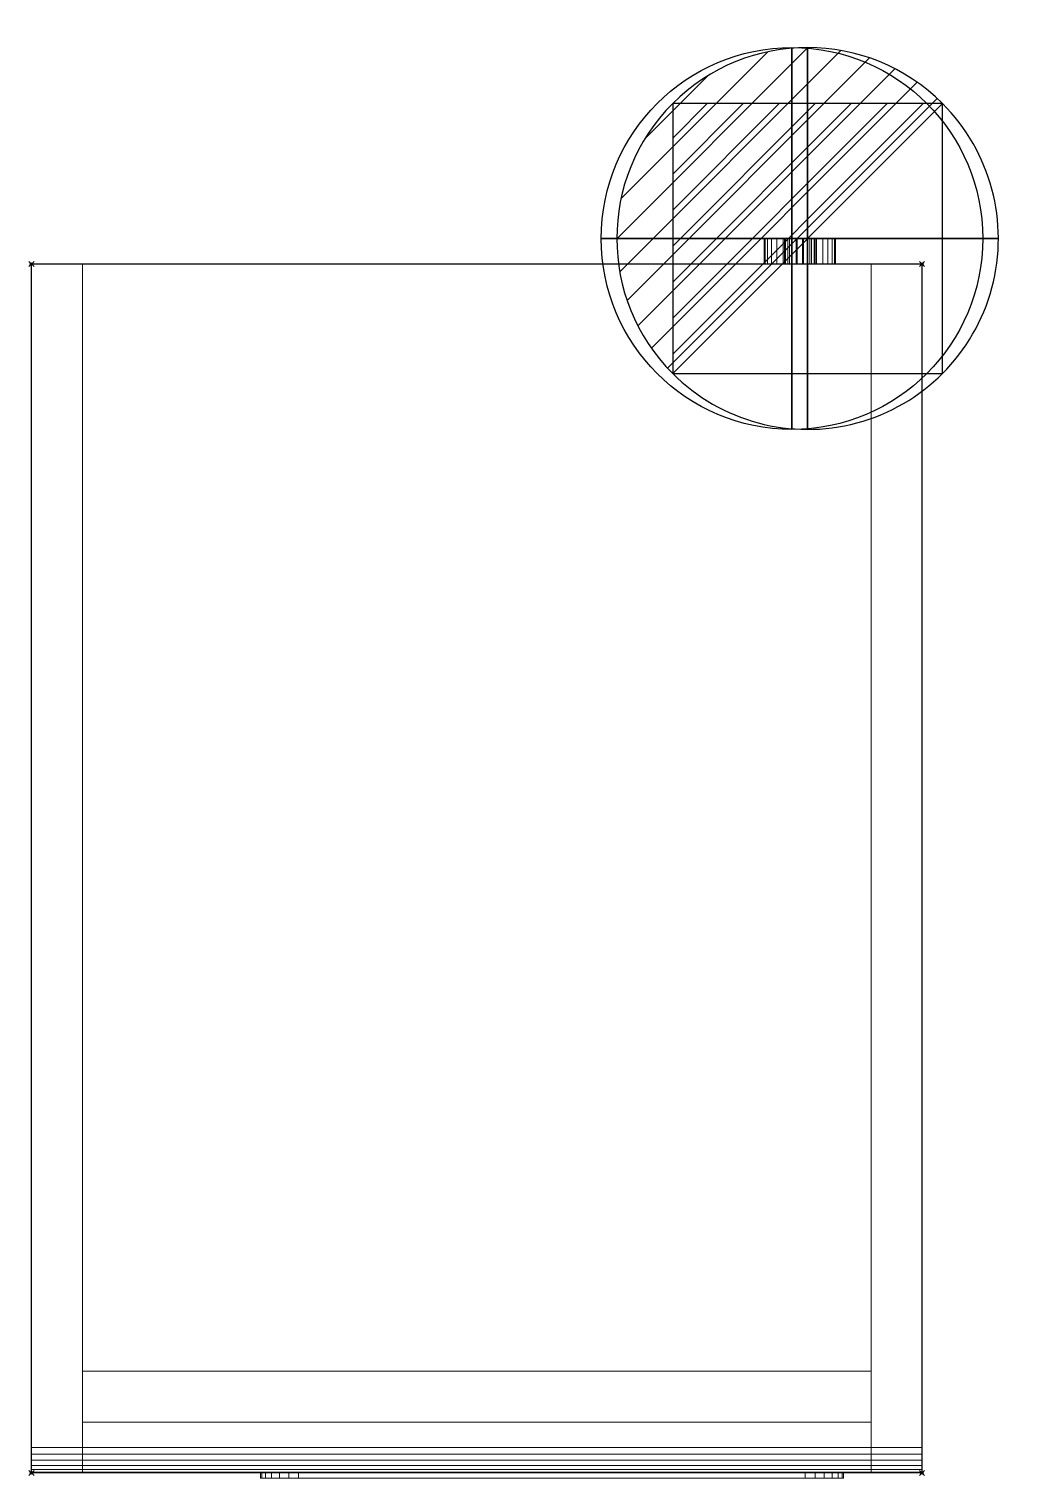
# Model space of a CAD drawing. Extents: x -1 to 387, y -477 to 92.
import ezdxf

# ---------------------------------------------------------------- set-up
doc = ezdxf.new("R2010")
doc.units = 0
doc.header["$PDMODE"] = 35
for name, color, linetype in [('IQ_200_2D', 1, 'Continuous'), ('IQ_200_3D', 1, 'Continuous'), ('IQ_BLACK_3D', 250, 'Continuous'), ('IQ_CON_COLDWATER_INT', 7, 'Continuous'), ('IQ_CON_DRAIN_INT', 7, 'Continuous'), ('IQ_CON_ELECTRICITY_INT', 7, 'Continuous'), ('IQ_INS_3D', 3, 'Continuous')]:
    doc.layers.add(name, color=color, linetype=linetype)

# ---------------------------------------------------------------- blocks, each defined once
blk = doc.blocks.new('*X0')
at = {"color": 0}
for p, q in [((286.774344, 2204.447934), (296.618251, 2214.291842)), ((286.774344, 2205.862148), (295.204037, 2214.291842)), ((286.774344, 2207.276361), (293.789824, 2214.291842)), ((286.774344, 2208.690575), (292.37561, 2214.291842)), ((286.774344, 2210.104788), (290.961397, 2214.291842)), ((286.774344, 2211.519002), (289.547183, 2214.291842)), ((286.774344, 2212.933216), (288.13297, 2214.291842))]:
    blk.add_line(p, q, dxfattribs=at)
blk = doc.blocks.new('ELECTRICITY')
for p, q in [((2.121, 2.121), (-2.121, 2.121)), ((-2.121, 2.121), (-2.121, -2.121)), ((-2.121, -2.121), (2.121, 2.121)), ((2.121, -2.121), (2.121, 2.121)), ((-2.121, -2.121), (2.121, -2.121))]:
    blk.add_line(p, q)
at = {"extrusion": (-1, 0, 0)}
for p, q in [((0, -2.121, 2.121), (0, 2.121, 2.121)), ((0, 2.121, -2.121), (0, -2.121, -2.121)), ((0, 2.121, 2.121), (0, 2.121, -2.121)), ((0, 2.121, -2.121), (0, -2.121, 2.121)), ((0, -2.121, -2.121), (0, -2.121, 2.121))]:
    blk.add_line(p, q, dxfattribs=at)
at = {"extrusion": (0, -1, 0)}
for p, q in [((2.121, 0, 2.121), (-2.121, 0, 2.121)), ((-2.121, 0, -2.121), (2.121, 0, -2.121)), ((-2.121, 0, 2.121), (-2.121, 0, -2.121)), ((-2.121, 0, -2.121), (2.121, 0, 2.121)), ((2.121, 0, -2.121), (2.121, 0, 2.121))]:
    blk.add_line(p, q, dxfattribs=at)
at = {"xscale": 0.4000000000000909, "yscale": 0.4000000000000909, "zscale": 0.4000000000000909}
blk.add_blockref('*X0', (-116.831, -883.595), dxfattribs=at)
at = {"extrusion": (-1, 0, 0), "xscale": 0.3999999999999773, "yscale": 0.3999999999999773, "zscale": 0.3999999999999773}
blk.add_blockref('*X0', (-116.831, -883.595), dxfattribs=at)
at = {"extrusion": (0, -1, 0), "xscale": 0.4000000000000909, "yscale": 0.4000000000000909, "zscale": 0.4000000000000909}
blk.add_blockref('*X0', (-116.831, -883.595), dxfattribs=at)
blk = doc.blocks.new('*X3')
at = {"color": 0}
for p, q in [((313.993, 2209.039), (321.505, 2216.552)), ((314.108, 2207.74), (322.804, 2216.436)), ((314.158, 2210.619), (319.926, 2216.386)), ((314.399, 2206.617), (323.928, 2216.145)), ((314.821, 2205.625), (324.919, 2215.723)), ((315.101, 2212.976), (317.568, 2215.443)), ((315.354, 2204.743), (325.801, 2215.191)), ((315.985, 2203.96), (326.584, 2214.559))]:
    blk.add_line(p, q, dxfattribs=at)
blk = doc.blocks.new('DRAIN')
blk.add_line((-2.121, -2.121), (2.121, 2.121))
at = {"extrusion": (-1, 0, 0)}
blk.add_line((0, 2.121, -2.121), (0, -2.121, 2.121), dxfattribs=at)
at = {"extrusion": (0, -1, 0)}
blk.add_line((-2.121, 0, -2.121), (2.121, 0, 2.121), dxfattribs=at)
for start, end in [(45, 225), (225, 45)]:
    blk.add_arc((0, 0), 3, start, end)
at = {"extrusion": (-1, 0, 0)}
for start, end in [(45, 225), (225, 45)]:
    blk.add_arc((0, 0), 3, start, end, dxfattribs=at)
at = {"extrusion": (0, -1, 0)}
for start, end in [(45, 225), (225, 45)]:
    blk.add_arc((0, 0), 3, start, end, dxfattribs=at)
at = {"xscale": 0.4000000000000909, "yscale": 0.4000000000000909, "zscale": 0.4000000000000909}
blk.add_blockref('*X3', (-128.597, -883.621), dxfattribs=at)
at = {"extrusion": (-1, 0, 0), "xscale": 0.3999999999999773, "yscale": 0.3999999999999773, "zscale": 0.3999999999999773}
blk.add_blockref('*X3', (-128.597, -883.621), dxfattribs=at)
at = {"extrusion": (0, -1, 0), "xscale": 0.4000000000000909, "yscale": 0.4000000000000909, "zscale": 0.4000000000000909}
blk.add_blockref('*X3', (-128.597, -883.621), dxfattribs=at)
blk = doc.blocks.new('coldwater')
blk.add_circle((0, 0), 3)
at = {"extrusion": (-1, 0, 0)}
blk.add_circle((0, 0), 3, dxfattribs=at)
at = {"extrusion": (0, -1, 0)}
blk.add_circle((0, 0), 3, dxfattribs=at)

msp = doc.modelspace()

# ---------------------------------------------------------------- linework, layer by layer
at = {"layer": 'IQ_200_2D'}
for p, q in [((0, 0), (350, 0)), ((0, -475), (0, 0)), ((350, 0), (350, -475)), ((350, -475), (0, -475))]:
    msp.add_line(p, q, dxfattribs=at)
at = {"layer": 'IQ_INS_3D'}
for p in [(0, 0), (350, 0), (0, -475), (350, -475)]:
    msp.add_point(p, dxfattribs=at)

# ---------------------------------------------------------------- block references
at = {"layer": 'IQ_CON_COLDWATER_INT', "xscale": 25, "yscale": 25, "zscale": 25}
msp.add_blockref('coldwater', (298.93, 10), dxfattribs=at)
at = {"layer": 'IQ_CON_DRAIN_INT', "xscale": 25, "yscale": 25, "zscale": 25}
msp.add_blockref('DRAIN', (305.07, 10), dxfattribs=at)
at = {"layer": 'IQ_CON_ELECTRICITY_INT', "xscale": 25, "yscale": 25, "zscale": 25}
msp.add_blockref('ELECTRICITY', (305.07, 10), dxfattribs=at)

# ---------------------------------------------------------------- meshes
at = {"layer": 'IQ_200_3D', "lineweight": 9}
mesh = msp.add_polyface(dxfattribs=at)
corners = [(288, 10, 165), (288.34, 10, 167.59), (289.34, 10, 170), (290.93, 10, 172.07), (293, 10, 173.66), (295.41, 10, 174.66), (298, 10, 175), (300.59, 10, 174.66), (303, 10, 173.66), (305.07, 10, 172.07), (306.66, 10, 170), (307.66, 10, 167.59), (308, 10, 165), (307.66, 10, 162.41), (306.66, 10, 160), (305.07, 10, 157.93), (303, 10, 156.34), (300.59, 10, 155.34), (298, 10, 155), (295.41, 10, 155.34), (293, 10, 156.34), (290.93, 10, 157.93), (289.34, 10, 160), (288.34, 10, 162.41)]
mesh.append_faces([[corners[k] for k in face] for face in [(13, 10, 11, 12), (1, 22, 23, 0)]], dxfattribs={"vtx0": -1})
mesh.append_faces([[corners[k] for k in face] for face in [(17, 19, 15, 16)]], dxfattribs={"vtx0": -1, "vtx1": -1})
mesh.append_faces([[corners[k] for k in face] for face in [(1, 4, 15, 21)]], dxfattribs={"vtx0": -1, "vtx1": -1, "vtx2": -1, "vtx3": -1})
mesh.append_faces([[corners[k] for k in face] for face in [(1, 21, 22)]], dxfattribs={"vtx0": -1, "vtx2": -1})
mesh.append_faces([[corners[k] for k in face] for face in [(4, 7, 8, 15)]], dxfattribs={"vtx0": -1, "vtx2": -1, "vtx3": -1})
mesh.append_faces([[corners[k] for k in face] for face in [(18, 19, 17)]], dxfattribs={"vtx1": -1})
mesh.append_faces([[corners[k] for k in face] for face in [(14, 15, 8, 13)]], dxfattribs={"vtx1": -1, "vtx2": -1})
mesh.append_faces([[corners[k] for k in face] for face in [(5, 6, 7, 4), (2, 3, 4, 1)]], dxfattribs={"vtx2": -1})
mesh.append_faces([[corners[k] for k in face] for face in [(8, 9, 10, 13), (19, 20, 21, 15)]], dxfattribs={"vtx2": -1, "vtx3": -1})
mesh = msp.add_polyface(dxfattribs=at)
corners = [(288, 10, 165), (288.34, 10, 162.41), (289.34, 10, 160), (290.93, 10, 157.93), (293, 10, 156.34), (295.41, 10, 155.34), (298, 10, 155), (300.59, 10, 155.34), (303, 10, 156.34), (305.07, 10, 157.93), (306.66, 10, 160), (307.66, 10, 162.41), (308, 10, 165), (308, 0, 165), (307.66, 0, 162.41), (306.66, 0, 160), (305.07, 0, 157.93), (303, 0, 156.34), (300.59, 0, 155.34), (298, 0, 155), (295.41, 0, 155.34), (293, 0, 156.34), (290.93, 0, 157.93), (289.34, 0, 160), (288.34, 0, 162.41), (288, 0, 165)]
mesh.append_faces([[corners[k] for k in face] for face in [(13, 14, 11, 12), (0, 1, 24, 25)]], dxfattribs={"vtx1": -1})
mesh.append_faces([[corners[k] for k in face] for face in [(14, 15, 10, 11), (16, 17, 8, 9), (15, 16, 9, 10), (17, 18, 7, 8), (6, 7, 18, 19), (19, 20, 5, 6), (20, 21, 4, 5), (22, 23, 2, 3), (21, 22, 3, 4), (23, 24, 1, 2)]], dxfattribs={"vtx1": -1, "vtx3": -1})
mesh = msp.add_polyface(dxfattribs=at)
corners = [(308, 10, 165), (307.66, 10, 167.59), (306.66, 10, 170), (305.07, 10, 172.07), (303, 10, 173.66), (300.59, 10, 174.66), (298, 10, 175), (295.41, 10, 174.66), (293, 10, 173.66), (290.93, 10, 172.07), (289.34, 10, 170), (288.34, 10, 167.59), (288, 10, 165), (288, 0, 165), (288.34, 0, 167.59), (289.34, 0, 170), (290.93, 0, 172.07), (293, 0, 173.66), (295.41, 0, 174.66), (298, 0, 175), (300.59, 0, 174.66), (303, 0, 173.66), (305.07, 0, 172.07), (306.66, 0, 170), (307.66, 0, 167.59), (308, 0, 165)]
mesh.append_faces([[corners[k] for k in face] for face in [(13, 14, 11, 12), (0, 1, 24, 25)]], dxfattribs={"vtx1": -1})
mesh.append_faces([[corners[k] for k in face] for face in [(14, 15, 10, 11), (16, 17, 8, 9), (15, 16, 9, 10), (17, 18, 7, 8), (6, 7, 18, 19), (19, 20, 5, 6), (20, 21, 4, 5), (22, 23, 2, 3), (21, 22, 3, 4), (23, 24, 1, 2)]], dxfattribs={"vtx1": -1, "vtx3": -1})
mesh = msp.add_polyface(dxfattribs=at)
corners = [(296, 10, 46), (296.34, 10, 48.59), (297.34, 10, 51), (298.93, 10, 53.07), (301, 10, 54.66), (303.41, 10, 55.66), (306, 10, 56), (308.59, 10, 55.66), (311, 10, 54.66), (313.07, 10, 53.07), (314.66, 10, 51), (315.66, 10, 48.59), (316, 10, 46), (315.66, 10, 43.41), (314.66, 10, 41), (313.07, 10, 38.93), (311, 10, 37.34), (308.59, 10, 36.34), (306, 10, 36), (303.41, 10, 36.34), (301, 10, 37.34), (298.93, 10, 38.93), (297.34, 10, 41), (296.34, 10, 43.41)]
mesh.append_faces([[corners[k] for k in face] for face in [(17, 15, 16)]], dxfattribs={"vtx0": -1})
mesh.append_faces([[corners[k] for k in face] for face in [(14, 10, 13)]], dxfattribs={"vtx0": -1, "vtx1": -1})
mesh.append_faces([[corners[k] for k in face] for face in [(22, 14, 18, 21)]], dxfattribs={"vtx0": -1, "vtx1": -1, "vtx2": -1})
mesh.append_faces([[corners[k] for k in face] for face in [(1, 4, 14, 22)]], dxfattribs={"vtx0": -1, "vtx1": -1, "vtx2": -1, "vtx3": -1})
mesh.append_faces([[corners[k] for k in face] for face in [(8, 14, 4, 5)]], dxfattribs={"vtx0": -1, "vtx1": -1, "vtx3": -1})
mesh.append_faces([[corners[k] for k in face] for face in [(18, 14, 15, 17)]], dxfattribs={"vtx0": -1, "vtx2": -1})
mesh.append_faces([[corners[k] for k in face] for face in [(6, 7, 8, 5), (23, 0, 1, 22), (19, 20, 21, 18)]], dxfattribs={"vtx2": -1})
mesh.append_faces([[corners[k] for k in face] for face in [(8, 9, 10, 14)]], dxfattribs={"vtx2": -1, "vtx3": -1})
mesh.append_faces([[corners[k] for k in face] for face in [(10, 11, 12, 13), (1, 2, 3, 4)]], dxfattribs={"vtx3": -1})
mesh = msp.add_polyface(dxfattribs=at)
corners = [(296, 10, 46), (296.34, 10, 43.41), (297.34, 10, 41), (298.93, 10, 38.93), (301, 10, 37.34), (303.41, 10, 36.34), (306, 10, 36), (308.59, 10, 36.34), (311, 10, 37.34), (313.07, 10, 38.93), (314.66, 10, 41), (315.66, 10, 43.41), (316, 10, 46), (316, 0, 46), (315.66, 0, 43.41), (314.66, 0, 41), (313.07, 0, 38.93), (311, 0, 37.34), (308.59, 0, 36.34), (306, 0, 36), (303.41, 0, 36.34), (301, 0, 37.34), (298.93, 0, 38.93), (297.34, 0, 41), (296.34, 0, 43.41), (296, 0, 46)]
mesh.append_faces([[corners[k] for k in face] for face in [(13, 14, 11, 12), (0, 1, 24, 25)]], dxfattribs={"vtx1": -1})
mesh.append_faces([[corners[k] for k in face] for face in [(14, 15, 10, 11), (16, 17, 8, 9), (15, 16, 9, 10), (17, 18, 7, 8), (6, 7, 18, 19), (19, 20, 5, 6), (20, 21, 4, 5), (22, 23, 2, 3), (21, 22, 3, 4), (23, 24, 1, 2)]], dxfattribs={"vtx1": -1, "vtx3": -1})
mesh = msp.add_polyface(dxfattribs=at)
corners = [(316, 10, 46), (315.66, 10, 48.59), (314.66, 10, 51), (313.07, 10, 53.07), (311, 10, 54.66), (308.59, 10, 55.66), (306, 10, 56), (303.41, 10, 55.66), (301, 10, 54.66), (298.93, 10, 53.07), (297.34, 10, 51), (296.34, 10, 48.59), (296, 10, 46), (296, 0, 46), (296.34, 0, 48.59), (297.34, 0, 51), (298.93, 0, 53.07), (301, 0, 54.66), (303.41, 0, 55.66), (306, 0, 56), (308.59, 0, 55.66), (311, 0, 54.66), (313.07, 0, 53.07), (314.66, 0, 51), (315.66, 0, 48.59), (316, 0, 46)]
mesh.append_faces([[corners[k] for k in face] for face in [(13, 14, 11, 12), (0, 1, 24, 25)]], dxfattribs={"vtx1": -1})
mesh.append_faces([[corners[k] for k in face] for face in [(14, 15, 10, 11), (16, 17, 8, 9), (15, 16, 9, 10), (17, 18, 7, 8), (6, 7, 18, 19), (19, 20, 5, 6), (20, 21, 4, 5), (22, 23, 2, 3), (21, 22, 3, 4), (23, 24, 1, 2)]], dxfattribs={"vtx1": -1, "vtx3": -1})
mesh = msp.add_polyface(dxfattribs=at)
corners = [(296, 10, 86), (296.34, 10, 88.59), (297.34, 10, 91), (298.93, 10, 93.07), (301, 10, 94.66), (303.41, 10, 95.66), (306, 10, 96), (308.59, 10, 95.66), (311, 10, 94.66), (313.07, 10, 93.07), (314.66, 10, 91), (315.66, 10, 88.59), (316, 10, 86), (315.66, 10, 83.41), (314.66, 10, 81), (313.07, 10, 78.93), (311, 10, 77.34), (308.59, 10, 76.34), (306, 10, 76), (303.41, 10, 76.34), (301, 10, 77.34), (298.93, 10, 78.93), (297.34, 10, 81), (296.34, 10, 83.41)]
mesh.append_faces([[corners[k] for k in face] for face in [(20, 18, 19)]], dxfattribs={"vtx0": -1})
mesh.append_faces([[corners[k] for k in face] for face in [(14, 10, 13)]], dxfattribs={"vtx0": -1, "vtx1": -1})
mesh.append_faces([[corners[k] for k in face] for face in [(1, 4, 14, 22)]], dxfattribs={"vtx0": -1, "vtx1": -1, "vtx2": -1, "vtx3": -1})
mesh.append_faces([[corners[k] for k in face] for face in [(4, 7, 8, 14), (22, 14, 15, 18)]], dxfattribs={"vtx0": -1, "vtx2": -1, "vtx3": -1})
mesh.append_faces([[corners[k] for k in face] for face in [(18, 20, 21, 22)]], dxfattribs={"vtx0": -1, "vtx3": -1})
mesh.append_faces([[corners[k] for k in face] for face in [(17, 18, 15, 16)]], dxfattribs={"vtx1": -1})
mesh.append_faces([[corners[k] for k in face] for face in [(5, 6, 7, 4), (23, 0, 1, 22)]], dxfattribs={"vtx2": -1})
mesh.append_faces([[corners[k] for k in face] for face in [(8, 9, 10, 14)]], dxfattribs={"vtx2": -1, "vtx3": -1})
mesh.append_faces([[corners[k] for k in face] for face in [(10, 11, 12, 13), (1, 2, 3, 4)]], dxfattribs={"vtx3": -1})
mesh = msp.add_polyface(dxfattribs=at)
corners = [(296, 10, 86), (296.34, 10, 83.41), (297.34, 10, 81), (298.93, 10, 78.93), (301, 10, 77.34), (303.41, 10, 76.34), (306, 10, 76), (308.59, 10, 76.34), (311, 10, 77.34), (313.07, 10, 78.93), (314.66, 10, 81), (315.66, 10, 83.41), (316, 10, 86), (316, 0, 86), (315.66, 0, 83.41), (314.66, 0, 81), (313.07, 0, 78.93), (311, 0, 77.34), (308.59, 0, 76.34), (306, 0, 76), (303.41, 0, 76.34), (301, 0, 77.34), (298.93, 0, 78.93), (297.34, 0, 81), (296.34, 0, 83.41), (296, 0, 86)]
mesh.append_faces([[corners[k] for k in face] for face in [(13, 14, 11, 12), (0, 1, 24, 25)]], dxfattribs={"vtx1": -1})
mesh.append_faces([[corners[k] for k in face] for face in [(14, 15, 10, 11), (16, 17, 8, 9), (15, 16, 9, 10), (17, 18, 7, 8), (6, 7, 18, 19), (19, 20, 5, 6), (20, 21, 4, 5), (22, 23, 2, 3), (21, 22, 3, 4), (23, 24, 1, 2)]], dxfattribs={"vtx1": -1, "vtx3": -1})
mesh = msp.add_polyface(dxfattribs=at)
corners = [(316, 10, 86), (315.66, 10, 88.59), (314.66, 10, 91), (313.07, 10, 93.07), (311, 10, 94.66), (308.59, 10, 95.66), (306, 10, 96), (303.41, 10, 95.66), (301, 10, 94.66), (298.93, 10, 93.07), (297.34, 10, 91), (296.34, 10, 88.59), (296, 10, 86), (296, 0, 86), (296.34, 0, 88.59), (297.34, 0, 91), (298.93, 0, 93.07), (301, 0, 94.66), (303.41, 0, 95.66), (306, 0, 96), (308.59, 0, 95.66), (311, 0, 94.66), (313.07, 0, 93.07), (314.66, 0, 91), (315.66, 0, 88.59), (316, 0, 86)]
mesh.append_faces([[corners[k] for k in face] for face in [(13, 14, 11, 12), (0, 1, 24, 25)]], dxfattribs={"vtx1": -1})
mesh.append_faces([[corners[k] for k in face] for face in [(14, 15, 10, 11), (16, 17, 8, 9), (15, 16, 9, 10), (17, 18, 7, 8), (6, 7, 18, 19), (19, 20, 5, 6), (20, 21, 4, 5), (22, 23, 2, 3), (21, 22, 3, 4), (23, 24, 1, 2)]], dxfattribs={"vtx1": -1, "vtx3": -1})
mesh = msp.add_polyface(dxfattribs=at)
corners = [(0, 0, 593), (0, 0, 573), (0, -475, 573), (0, -475, 583), (0, -474.66, 585.59), (0, -473.66, 588), (0, -472.07, 590.07), (0, -470, 591.66), (0, -467.59, 592.66), (0, -465, 593)]
mesh.append_faces([[corners[k] for k in face] for face in [(9, 2, 3, 8)]], dxfattribs={"vtx0": -1, "vtx2": -1})
mesh.append_faces([[corners[k] for k in face] for face in [(3, 6, 7, 8)]], dxfattribs={"vtx0": -1, "vtx3": -1})
mesh.append_faces([[corners[k] for k in face] for face in [(5, 6, 3, 4)]], dxfattribs={"vtx1": -1})
mesh.append_faces([[corners[k] for k in face] for face in [(9, 0, 1, 2)]], dxfattribs={"vtx3": -1})
mesh = msp.add_polyface(dxfattribs=at)
corners = [(350, 0, 593), (0, 0, 593), (0, -465, 593), (350, -465, 593)]
mesh.append_faces([[corners[k] for k in face] for face in [(0, 1, 2, 3)]])
mesh = msp.add_polyface(dxfattribs=at)
corners = [(350, -475, 573), (0, -475, 573), (0, 0, 573), (350, 0, 573)]
mesh.append_faces([[corners[k] for k in face] for face in [(0, 1, 2, 3)]])
mesh = msp.add_polyface(dxfattribs=at)
corners = [(350, 0, 573), (0, 0, 573), (0, 0, 593), (350, 0, 593)]
mesh.append_faces([[corners[k] for k in face] for face in [(0, 1, 2, 3)]])
mesh = msp.add_polyface(dxfattribs=at)
corners = [(0, 0, 573), (0, -475, 573), (20, -475, 573), (20, 0, 573)]
mesh.append_faces([[corners[k] for k in face] for face in [(0, 1, 2, 3)]])
mesh = msp.add_polyface(dxfattribs=at)
corners = [(20, -475, 0), (0, -475, 0), (0, 0, 0), (20, 0, 0)]
mesh.append_faces([[corners[k] for k in face] for face in [(0, 1, 2, 3)]])
mesh = msp.add_polyface(dxfattribs=at)
corners = [(20, 0, 573), (20, 0, 0), (0, 0, 0), (0, 0, 573)]
mesh.append_faces([[corners[k] for k in face] for face in [(0, 1, 2, 3)]])
mesh = msp.add_polyface(dxfattribs=at)
corners = [(0, 0, 573), (0, 0, 0), (0, -475, 0), (0, -475, 573)]
mesh.append_faces([[corners[k] for k in face] for face in [(0, 1, 2, 3)]])
mesh = msp.add_polyface(dxfattribs=at)
corners = [(20, -475, 573), (20, -475, 0), (20, 0, 0), (20, 0, 573)]
mesh.append_faces([[corners[k] for k in face] for face in [(0, 1, 2, 3)]])
mesh = msp.add_polyface(dxfattribs=at)
corners = [(20, 0, 573), (20, -435, 573), (330, -435, 573), (330, 0, 573)]
mesh.append_faces([[corners[k] for k in face] for face in [(0, 1, 2, 3)]])
mesh = msp.add_polyface(dxfattribs=at)
corners = [(330, -435, 0), (20, -435, 0), (20, 0, 0), (330, 0, 0)]
mesh.append_faces([[corners[k] for k in face] for face in [(0, 1, 2, 3)]])
mesh = msp.add_polyface(dxfattribs=at)
corners = [(330, 0, 573), (330, 0, 0), (20, 0, 0), (20, 0, 573)]
mesh.append_faces([[corners[k] for k in face] for face in [(0, 1, 2, 3)]])
mesh = msp.add_polyface(dxfattribs=at)
corners = [(20, 0, 573), (20, 0, 0), (20, -435, 0), (20, -435, 573)]
mesh.append_faces([[corners[k] for k in face] for face in [(0, 1, 2, 3)]])
mesh = msp.add_polyface(dxfattribs=at)
corners = [(288, 0, 165), (288.34, 0, 162.41), (289.34, 0, 160), (290.93, 0, 157.93), (293, 0, 156.34), (295.41, 0, 155.34), (298, 0, 155), (300.59, 0, 155.34), (303, 0, 156.34), (305.07, 0, 157.93), (306.66, 0, 160), (307.66, 0, 162.41), (308, 0, 165), (307.66, 0, 167.59), (306.66, 0, 170), (305.07, 0, 172.07), (303, 0, 173.66), (300.59, 0, 174.66), (298, 0, 175), (295.41, 0, 174.66), (293, 0, 173.66), (290.93, 0, 172.07), (289.34, 0, 170), (288.34, 0, 167.59)]
mesh.append_faces([[corners[k] for k in face] for face in [(9, 7, 8), (16, 14, 15)]], dxfattribs={"vtx0": -1})
mesh.append_faces([[corners[k] for k in face] for face in [(3, 9, 23, 2), (23, 9, 20)]], dxfattribs={"vtx0": -1, "vtx1": -1, "vtx2": -1})
mesh.append_faces([[corners[k] for k in face] for face in [(20, 9, 16, 17)]], dxfattribs={"vtx0": -1, "vtx1": -1, "vtx3": -1})
mesh.append_faces([[corners[k] for k in face] for face in [(11, 13, 14, 16)]], dxfattribs={"vtx0": -1, "vtx2": -1, "vtx3": -1})
mesh.append_faces([[corners[k] for k in face] for face in [(16, 9, 10, 11)]], dxfattribs={"vtx0": -1, "vtx3": -1})
mesh.append_faces([[corners[k] for k in face] for face in [(1, 2, 23, 0), (19, 20, 17, 18), (12, 13, 11)]], dxfattribs={"vtx1": -1})
mesh.append_faces([[corners[k] for k in face] for face in [(5, 6, 7, 9), (3, 4, 5, 9)]], dxfattribs={"vtx2": -1, "vtx3": -1})
mesh.append_faces([[corners[k] for k in face] for face in [(20, 21, 22, 23)]], dxfattribs={"vtx3": -1})
mesh = msp.add_polyface(dxfattribs=at)
corners = [(296, 0, 46), (296.34, 0, 43.41), (297.34, 0, 41), (298.93, 0, 38.93), (301, 0, 37.34), (303.41, 0, 36.34), (306, 0, 36), (308.59, 0, 36.34), (311, 0, 37.34), (313.07, 0, 38.93), (314.66, 0, 41), (315.66, 0, 43.41), (316, 0, 46), (315.66, 0, 48.59), (314.66, 0, 51), (313.07, 0, 53.07), (311, 0, 54.66), (308.59, 0, 55.66), (306, 0, 56), (303.41, 0, 55.66), (301, 0, 54.66), (298.93, 0, 53.07), (297.34, 0, 51), (296.34, 0, 48.59)]
mesh.append_faces([[corners[k] for k in face] for face in [(9, 6, 7, 8), (16, 14, 15)]], dxfattribs={"vtx0": -1})
mesh.append_faces([[corners[k] for k in face] for face in [(3, 6, 2)]], dxfattribs={"vtx0": -1, "vtx1": -1})
mesh.append_faces([[corners[k] for k in face] for face in [(10, 2, 6, 9), (20, 10, 16, 19)]], dxfattribs={"vtx0": -1, "vtx1": -1, "vtx2": -1})
mesh.append_faces([[corners[k] for k in face] for face in [(23, 2, 10, 20)]], dxfattribs={"vtx0": -1, "vtx1": -1, "vtx2": -1, "vtx3": -1})
mesh.append_faces([[corners[k] for k in face] for face in [(10, 11, 14, 16)]], dxfattribs={"vtx1": -1, "vtx2": -1, "vtx3": -1})
mesh.append_faces([[corners[k] for k in face] for face in [(12, 13, 14, 11), (21, 22, 23, 20)]], dxfattribs={"vtx2": -1})
mesh.append_faces([[corners[k] for k in face] for face in [(3, 4, 5, 6), (23, 0, 1, 2), (16, 17, 18, 19)]], dxfattribs={"vtx3": -1})
mesh = msp.add_polyface(dxfattribs=at)
corners = [(296, 0, 86), (296.34, 0, 83.41), (297.34, 0, 81), (298.93, 0, 78.93), (301, 0, 77.34), (303.41, 0, 76.34), (306, 0, 76), (308.59, 0, 76.34), (311, 0, 77.34), (313.07, 0, 78.93), (314.66, 0, 81), (315.66, 0, 83.41), (316, 0, 86), (315.66, 0, 88.59), (314.66, 0, 91), (313.07, 0, 93.07), (311, 0, 94.66), (308.59, 0, 95.66), (306, 0, 96), (303.41, 0, 95.66), (301, 0, 94.66), (298.93, 0, 93.07), (297.34, 0, 91), (296.34, 0, 88.59)]
mesh.append_faces([[corners[k] for k in face] for face in [(9, 6, 7, 8), (16, 14, 15)]], dxfattribs={"vtx0": -1})
mesh.append_faces([[corners[k] for k in face] for face in [(3, 6, 2)]], dxfattribs={"vtx0": -1, "vtx1": -1})
mesh.append_faces([[corners[k] for k in face] for face in [(23, 2, 20)]], dxfattribs={"vtx0": -1, "vtx1": -1, "vtx2": -1})
mesh.append_faces([[corners[k] for k in face] for face in [(20, 2, 10, 16)]], dxfattribs={"vtx0": -1, "vtx1": -1, "vtx2": -1, "vtx3": -1})
mesh.append_faces([[corners[k] for k in face] for face in [(20, 16, 17, 19)]], dxfattribs={"vtx0": -1, "vtx2": -1})
mesh.append_faces([[corners[k] for k in face] for face in [(18, 19, 17)]], dxfattribs={"vtx1": -1})
mesh.append_faces([[corners[k] for k in face] for face in [(9, 10, 2, 6), (10, 11, 14, 16)]], dxfattribs={"vtx1": -1, "vtx2": -1, "vtx3": -1})
mesh.append_faces([[corners[k] for k in face] for face in [(4, 5, 6, 3), (12, 13, 14, 11), (21, 22, 23, 20)]], dxfattribs={"vtx2": -1})
mesh.append_faces([[corners[k] for k in face] for face in [(23, 0, 1, 2)]], dxfattribs={"vtx3": -1})
mesh = msp.add_polyface(dxfattribs=at)
corners = [(330, 0, 573), (330, -475, 573), (350, -475, 573), (350, 0, 573)]
mesh.append_faces([[corners[k] for k in face] for face in [(0, 1, 2, 3)]])
mesh = msp.add_polyface(dxfattribs=at)
corners = [(350, -475, 0), (330, -475, 0), (330, 0, 0), (350, 0, 0)]
mesh.append_faces([[corners[k] for k in face] for face in [(0, 1, 2, 3)]])
mesh = msp.add_polyface(dxfattribs=at)
corners = [(350, 0, 573), (350, 0, 0), (330, 0, 0), (330, 0, 573)]
mesh.append_faces([[corners[k] for k in face] for face in [(0, 1, 2, 3)]])
mesh = msp.add_polyface(dxfattribs=at)
corners = [(330, 0, 573), (330, 0, 0), (330, -475, 0), (330, -475, 573)]
mesh.append_faces([[corners[k] for k in face] for face in [(0, 1, 2, 3)]])
mesh = msp.add_polyface(dxfattribs=at)
corners = [(330, -435, 573), (330, -435, 0), (330, 0, 0), (330, 0, 573)]
mesh.append_faces([[corners[k] for k in face] for face in [(0, 1, 2, 3)]])
mesh = msp.add_polyface(dxfattribs=at)
corners = [(350, 0, 593), (350, -465, 593), (350, -467.59, 592.66), (350, -470, 591.66), (350, -472.07, 590.07), (350, -473.66, 588), (350, -474.66, 585.59), (350, -475, 583), (350, -475, 573), (350, 0, 573)]
mesh.append_faces([[corners[k] for k in face] for face in [(7, 4, 5, 6)]], dxfattribs={"vtx0": -1})
mesh.append_faces([[corners[k] for k in face] for face in [(7, 8, 1, 4)]], dxfattribs={"vtx1": -1, "vtx2": -1, "vtx3": -1})
mesh.append_faces([[corners[k] for k in face] for face in [(9, 0, 1, 8)]], dxfattribs={"vtx2": -1})
mesh.append_faces([[corners[k] for k in face] for face in [(1, 2, 3, 4)]], dxfattribs={"vtx3": -1})
mesh = msp.add_polyface(dxfattribs=at)
corners = [(350, -475, 573), (350, -475, 0), (350, 0, 0), (350, 0, 573)]
mesh.append_faces([[corners[k] for k in face] for face in [(0, 1, 2, 3)]])
mesh = msp.add_polyface(dxfattribs=at)
corners = [(20, -435, 573), (20, -435, 0), (330, -435, 0), (330, -435, 573)]
mesh.append_faces([[corners[k] for k in face] for face in [(0, 1, 2, 3)]])
mesh = msp.add_polyface(dxfattribs=at)
corners = [(330, -435, 300.51), (20, -435, 300.51), (20, -475, 300.51), (330, -475, 300.51)]
mesh.append_faces([[corners[k] for k in face] for face in [(0, 1, 2, 3)]])
mesh = msp.add_polyface(dxfattribs=at)
corners = [(20, -475, 0), (20, -435, 0), (330, -435, 0), (330, -475, 0)]
mesh.append_faces([[corners[k] for k in face] for face in [(0, 1, 2, 3)]])
mesh = msp.add_polyface(dxfattribs=at)
corners = [(330, -435, 300.51), (330, -435, 0), (20, -435, 0), (20, -435, 300.51)]
mesh.append_faces([[corners[k] for k in face] for face in [(0, 1, 2, 3)]])
mesh = msp.add_polyface(dxfattribs=at)
corners = [(20, -435, 300.51), (20, -435, 0), (20, -475, 0), (20, -475, 300.51)]
mesh.append_faces([[corners[k] for k in face] for face in [(0, 1, 2, 3)]])
mesh = msp.add_polyface(dxfattribs=at)
corners = [(20, -455, 573), (20, -435, 573), (20, -435, 300.51), (20, -455, 300.51), (20, -455, 317.83), (20, -475, 317.83), (20, -475, 553), (20, -455, 553)]
mesh.append_faces([[corners[k] for k in face] for face in [(7, 4, 5, 6)]], dxfattribs={"vtx0": -1})
mesh.append_faces([[corners[k] for k in face] for face in [(2, 3, 4, 7)]], dxfattribs={"vtx2": -1, "vtx3": -1})
mesh.append_faces([[corners[k] for k in face] for face in [(7, 0, 1, 2)]], dxfattribs={"vtx3": -1})
mesh = msp.add_polyface(dxfattribs=at)
corners = [(330, -435, 300.51), (20, -435, 300.51), (20, -435, 573), (330, -435, 573)]
mesh.append_faces([[corners[k] for k in face] for face in [(0, 1, 2, 3)]])
mesh = msp.add_polyface(dxfattribs=at)
corners = [(330, -435, 573), (20, -435, 573), (20, -455, 573), (330, -455, 573)]
mesh.append_faces([[corners[k] for k in face] for face in [(0, 1, 2, 3)]])
mesh = msp.add_polyface(dxfattribs=at)
corners = [(330, -455, 300.51), (20, -455, 300.51), (20, -435, 300.51), (330, -435, 300.51)]
mesh.append_faces([[corners[k] for k in face] for face in [(0, 1, 2, 3)]])
mesh = msp.add_polyface(dxfattribs=at)
corners = [(330, -475, 300.51), (330, -475, 0), (330, -435, 0), (330, -435, 300.51)]
mesh.append_faces([[corners[k] for k in face] for face in [(0, 1, 2, 3)]])
mesh = msp.add_polyface(dxfattribs=at)
corners = [(330, -455, 573), (330, -455, 553), (330, -475, 553), (330, -475, 317.83), (330, -455, 317.83), (330, -455, 300.51), (330, -435, 300.51), (330, -435, 573)]
mesh.append_faces([[corners[k] for k in face] for face in [(7, 0, 1, 6)]], dxfattribs={"vtx2": -1})
mesh.append_faces([[corners[k] for k in face] for face in [(4, 5, 6, 1)]], dxfattribs={"vtx2": -1, "vtx3": -1})
mesh.append_faces([[corners[k] for k in face] for face in [(1, 2, 3, 4)]], dxfattribs={"vtx3": -1})
mesh = msp.add_polyface(dxfattribs=at)
corners = [(330, -455, 573), (20, -455, 573), (20, -455, 553), (330, -455, 553)]
mesh.append_faces([[corners[k] for k in face] for face in [(0, 1, 2, 3)]])
mesh = msp.add_polyface(dxfattribs=at)
corners = [(330, -455, 553), (20, -455, 553), (20, -475, 553), (330, -475, 553)]
mesh.append_faces([[corners[k] for k in face] for face in [(0, 1, 2, 3)]])
mesh = msp.add_polyface(dxfattribs=at)
corners = [(330, -475, 317.83), (20, -475, 317.83), (20, -455, 317.83), (330, -455, 317.83)]
mesh.append_faces([[corners[k] for k in face] for face in [(0, 1, 2, 3)]])
mesh = msp.add_polyface(dxfattribs=at)
corners = [(330, -455, 317.83), (20, -455, 317.83), (20, -455, 300.51), (330, -455, 300.51)]
mesh.append_faces([[corners[k] for k in face] for face in [(0, 1, 2, 3)]])
mesh = msp.add_polyface(dxfattribs=at)
corners = [(350, -475, 583), (350, -474.66, 585.59), (350, -473.66, 588), (350, -472.07, 590.07), (350, -470, 591.66), (350, -467.59, 592.66), (350, -465, 593), (0, -465, 593), (0, -467.59, 592.66), (0, -470, 591.66), (0, -472.07, 590.07), (0, -473.66, 588), (0, -474.66, 585.59), (0, -475, 583)]
mesh.append_faces([[corners[k] for k in face] for face in [(1, 12, 13, 0)]], dxfattribs={"vtx0": -1})
mesh.append_faces([[corners[k] for k in face] for face in [(5, 8, 9, 4), (4, 9, 10, 3), (2, 11, 12, 1), (11, 2, 3, 10)]], dxfattribs={"vtx0": -1, "vtx2": -1})
mesh.append_faces([[corners[k] for k in face] for face in [(6, 7, 8, 5)]], dxfattribs={"vtx2": -1})
mesh = msp.add_polyface(dxfattribs=at)
corners = [(350, -475, 583), (0, -475, 583), (0, -475, 573), (350, -475, 573)]
mesh.append_faces([[corners[k] for k in face] for face in [(0, 1, 2, 3)]])
mesh = msp.add_polyface(dxfattribs=at)
corners = [(0, -475, 573), (0, -475, 0), (20, -475, 0), (20, -475, 573)]
mesh.append_faces([[corners[k] for k in face] for face in [(0, 1, 2, 3)]])
mesh = msp.add_polyface(dxfattribs=at)
corners = [(330, -475, 300.51), (20, -475, 300.51), (20, -475, 0), (330, -475, 0), (77.14, -475, 175), (77.14, -475, 147.42), (32.14, -475, 147.42), (32.14, -475, 175)]
mesh.append_faces([[corners[k] for k in face] for face in [(1, 7, 4, 0), (0, 4, 5, 3)]], dxfattribs={"vtx0": -1, "vtx2": -1})
mesh.append_faces([[corners[k] for k in face] for face in [(6, 7, 1, 2), (5, 6, 2, 3)]], dxfattribs={"vtx1": -1, "vtx3": -1})
mesh = msp.add_polyface(dxfattribs=at)
corners = [(330, -475, 553), (20, -475, 553), (20, -475, 317.83), (330, -475, 317.83)]
mesh.append_faces([[corners[k] for k in face] for face in [(0, 1, 2, 3)]])
mesh = msp.add_polyface(dxfattribs=at)
corners = [(330, -475, 573), (330, -475, 0), (350, -475, 0), (350, -475, 573)]
mesh.append_faces([[corners[k] for k in face] for face in [(0, 1, 2, 3)]])
at = {"layer": 'IQ_BLACK_3D', "lineweight": 9}
mesh = msp.add_polyface(dxfattribs=at)
corners = [(32.14, -475, 175), (32.14, -475, 147.42), (77.14, -475, 147.42), (77.14, -475, 175)]
mesh.append_faces([[corners[k] for k in face] for face in [(0, 1, 2, 3)]])
mesh = msp.add_polyface(dxfattribs=at)
corners = [(304.12, -475, 175), (308, -475, 174.49), (311.62, -475, 172.99), (314.72, -475, 170.61), (317.11, -475, 167.5), (318.6, -475, 163.88), (319.12, -475, 160), (319.12, -475, 22.04), (318.6, -475, 18.16), (317.11, -475, 14.54), (314.72, -475, 11.44), (311.62, -475, 9.05), (308, -475, 7.56), (304.12, -475, 7.04), (105, -475, 7.04), (101.12, -475, 7.56), (97.5, -475, 9.05), (94.39, -475, 11.44), (92.01, -475, 14.54), (90.51, -475, 18.16), (90, -475, 22.04), (90, -475, 160), (90.51, -475, 163.88), (92.01, -475, 167.5), (94.39, -475, 170.61), (97.5, -475, 172.99), (101.12, -475, 174.49), (105, -475, 175)]
mesh.append_faces([[corners[k] for k in face] for face in [(21, 27, 14, 20)]], dxfattribs={"vtx0": -1, "vtx1": -1, "vtx2": -1})
mesh.append_faces([[corners[k] for k in face] for face in [(13, 0, 6, 7)]], dxfattribs={"vtx0": -1, "vtx1": -1, "vtx3": -1})
mesh.append_faces([[corners[k] for k in face] for face in [(14, 27, 0, 13)]], dxfattribs={"vtx0": -1, "vtx2": -1})
mesh.append_faces([[corners[k] for k in face] for face in [(16, 18, 19, 20), (6, 0, 1, 2), (2, 4, 5, 6)]], dxfattribs={"vtx0": -1, "vtx3": -1})
mesh.append_faces([[corners[k] for k in face] for face in [(17, 18, 16), (9, 10, 8)]], dxfattribs={"vtx1": -1})
mesh.append_faces([[corners[k] for k in face] for face in [(26, 27, 21, 25), (15, 16, 20, 14)]], dxfattribs={"vtx1": -1, "vtx2": -1})
mesh.append_faces([[corners[k] for k in face] for face in [(12, 13, 7, 8)]], dxfattribs={"vtx1": -1, "vtx3": -1})
mesh.append_faces([[corners[k] for k in face] for face in [(23, 24, 25), (2, 3, 4)]], dxfattribs={"vtx2": -1})
mesh.append_faces([[corners[k] for k in face] for face in [(21, 22, 23, 25), (10, 11, 12, 8)]], dxfattribs={"vtx2": -1, "vtx3": -1})
mesh = msp.add_polyface(dxfattribs=at)
corners = [(90, -477, 160), (90.51, -477, 163.88), (92.01, -477, 167.5), (94.39, -477, 170.61), (97.5, -477, 172.99), (101.12, -477, 174.49), (105, -477, 175), (105, -475, 175), (101.12, -475, 174.49), (97.5, -475, 172.99), (94.39, -475, 170.61), (92.01, -475, 167.5), (90.51, -475, 163.88), (90, -475, 160)]
mesh.append_faces([[corners[k] for k in face] for face in [(7, 8, 5, 6), (0, 1, 12, 13)]], dxfattribs={"vtx1": -1})
mesh.append_faces([[corners[k] for k in face] for face in [(8, 9, 4, 5), (3, 4, 9, 10), (10, 11, 2, 3), (11, 12, 1, 2)]], dxfattribs={"vtx1": -1, "vtx3": -1})
mesh = msp.add_polyface(dxfattribs=at)
corners = [(90, -477, 160), (90, -475, 160), (90, -475, 22.04), (90, -477, 22.04)]
mesh.append_faces([[corners[k] for k in face] for face in [(0, 1, 2, 3)]])
mesh = msp.add_polyface(dxfattribs=at)
corners = [(105, -477, 7.04), (101.12, -477, 7.56), (97.5, -477, 9.05), (94.39, -477, 11.44), (92.01, -477, 14.54), (90.51, -477, 18.16), (90, -477, 22.04), (90, -475, 22.04), (90.51, -475, 18.16), (92.01, -475, 14.54), (94.39, -475, 11.44), (97.5, -475, 9.05), (101.12, -475, 7.56), (105, -475, 7.04)]
mesh.append_faces([[corners[k] for k in face] for face in [(7, 8, 5, 6), (0, 1, 12, 13)]], dxfattribs={"vtx1": -1})
mesh.append_faces([[corners[k] for k in face] for face in [(8, 9, 4, 5), (3, 4, 9, 10), (10, 11, 2, 3), (11, 12, 1, 2)]], dxfattribs={"vtx1": -1, "vtx3": -1})
mesh = msp.add_polyface(dxfattribs=at)
corners = [(304.12, -477, 175), (105, -477, 175), (101.12, -477, 174.49), (97.5, -477, 172.99), (94.39, -477, 170.61), (92.01, -477, 167.5), (90.51, -477, 163.88), (90, -477, 160), (90, -477, 22.04), (90.51, -477, 18.16), (92.01, -477, 14.54), (94.39, -477, 11.44), (97.5, -477, 9.05), (101.12, -477, 7.56), (105, -477, 7.04), (304.12, -477, 7.04), (308, -477, 7.56), (311.62, -477, 9.05), (314.72, -477, 11.44), (317.11, -477, 14.54), (318.6, -477, 18.16), (319.12, -477, 22.04), (319.12, -477, 160), (318.6, -477, 163.88), (317.11, -477, 167.5), (314.72, -477, 170.61), (311.62, -477, 172.99), (308, -477, 174.49)]
mesh.append_faces([[corners[k] for k in face] for face in [(5, 3, 4), (12, 9, 10, 11)]], dxfattribs={"vtx0": -1})
mesh.append_faces([[corners[k] for k in face] for face in [(7, 3, 5, 6), (9, 12, 8), (1, 14, 0)]], dxfattribs={"vtx0": -1, "vtx1": -1})
mesh.append_faces([[corners[k] for k in face] for face in [(15, 22, 0, 14)]], dxfattribs={"vtx0": -1, "vtx1": -1, "vtx2": -1})
mesh.append_faces([[corners[k] for k in face] for face in [(1, 7, 8, 14)]], dxfattribs={"vtx0": -1, "vtx2": -1, "vtx3": -1})
mesh.append_faces([[corners[k] for k in face] for face in [(26, 22, 23, 24), (7, 1, 2, 3), (8, 12, 13, 14)]], dxfattribs={"vtx0": -1, "vtx3": -1})
mesh.append_faces([[corners[k] for k in face] for face in [(27, 0, 22, 26)]], dxfattribs={"vtx1": -1, "vtx2": -1})
mesh.append_faces([[corners[k] for k in face] for face in [(15, 16, 21, 22)]], dxfattribs={"vtx1": -1, "vtx3": -1})
mesh.append_faces([[corners[k] for k in face] for face in [(24, 25, 26)]], dxfattribs={"vtx2": -1})
mesh.append_faces([[corners[k] for k in face] for face in [(16, 17, 18, 21)]], dxfattribs={"vtx2": -1, "vtx3": -1})
mesh.append_faces([[corners[k] for k in face] for face in [(18, 19, 20, 21)]], dxfattribs={"vtx3": -1})
mesh = msp.add_polyface(dxfattribs=at)
corners = [(304.12, -477, 175), (304.12, -475, 175), (105, -475, 175), (105, -477, 175)]
mesh.append_faces([[corners[k] for k in face] for face in [(0, 1, 2, 3)]])
mesh = msp.add_polyface(dxfattribs=at)
corners = [(105, -477, 7.04), (105, -475, 7.04), (304.12, -475, 7.04), (304.12, -477, 7.04)]
mesh.append_faces([[corners[k] for k in face] for face in [(0, 1, 2, 3)]])
mesh = msp.add_polyface(dxfattribs=at)
corners = [(319.12, -477, 22.04), (318.6, -477, 18.16), (317.11, -477, 14.54), (314.72, -477, 11.44), (311.62, -477, 9.05), (308, -477, 7.56), (304.12, -477, 7.04), (304.12, -475, 7.04), (308, -475, 7.56), (311.62, -475, 9.05), (314.72, -475, 11.44), (317.11, -475, 14.54), (318.6, -475, 18.16), (319.12, -475, 22.04)]
mesh.append_faces([[corners[k] for k in face] for face in [(7, 8, 5, 6), (0, 1, 12, 13)]], dxfattribs={"vtx1": -1})
mesh.append_faces([[corners[k] for k in face] for face in [(8, 9, 4, 5), (3, 4, 9, 10), (10, 11, 2, 3), (11, 12, 1, 2)]], dxfattribs={"vtx1": -1, "vtx3": -1})
mesh = msp.add_polyface(dxfattribs=at)
corners = [(304.12, -477, 175), (308, -477, 174.49), (311.62, -477, 172.99), (314.72, -477, 170.61), (317.11, -477, 167.5), (318.6, -477, 163.88), (319.12, -477, 160), (319.12, -475, 160), (318.6, -475, 163.88), (317.11, -475, 167.5), (314.72, -475, 170.61), (311.62, -475, 172.99), (308, -475, 174.49), (304.12, -475, 175)]
mesh.append_faces([[corners[k] for k in face] for face in [(7, 8, 5, 6), (0, 1, 12, 13)]], dxfattribs={"vtx1": -1})
mesh.append_faces([[corners[k] for k in face] for face in [(8, 9, 4, 5), (3, 4, 9, 10), (10, 11, 2, 3), (11, 12, 1, 2)]], dxfattribs={"vtx1": -1, "vtx3": -1})
mesh = msp.add_polyface(dxfattribs=at)
corners = [(319.12, -477, 22.04), (319.12, -475, 22.04), (319.12, -475, 160), (319.12, -477, 160)]
mesh.append_faces([[corners[k] for k in face] for face in [(0, 1, 2, 3)]])

doc.saveas('drawing.dxf')
